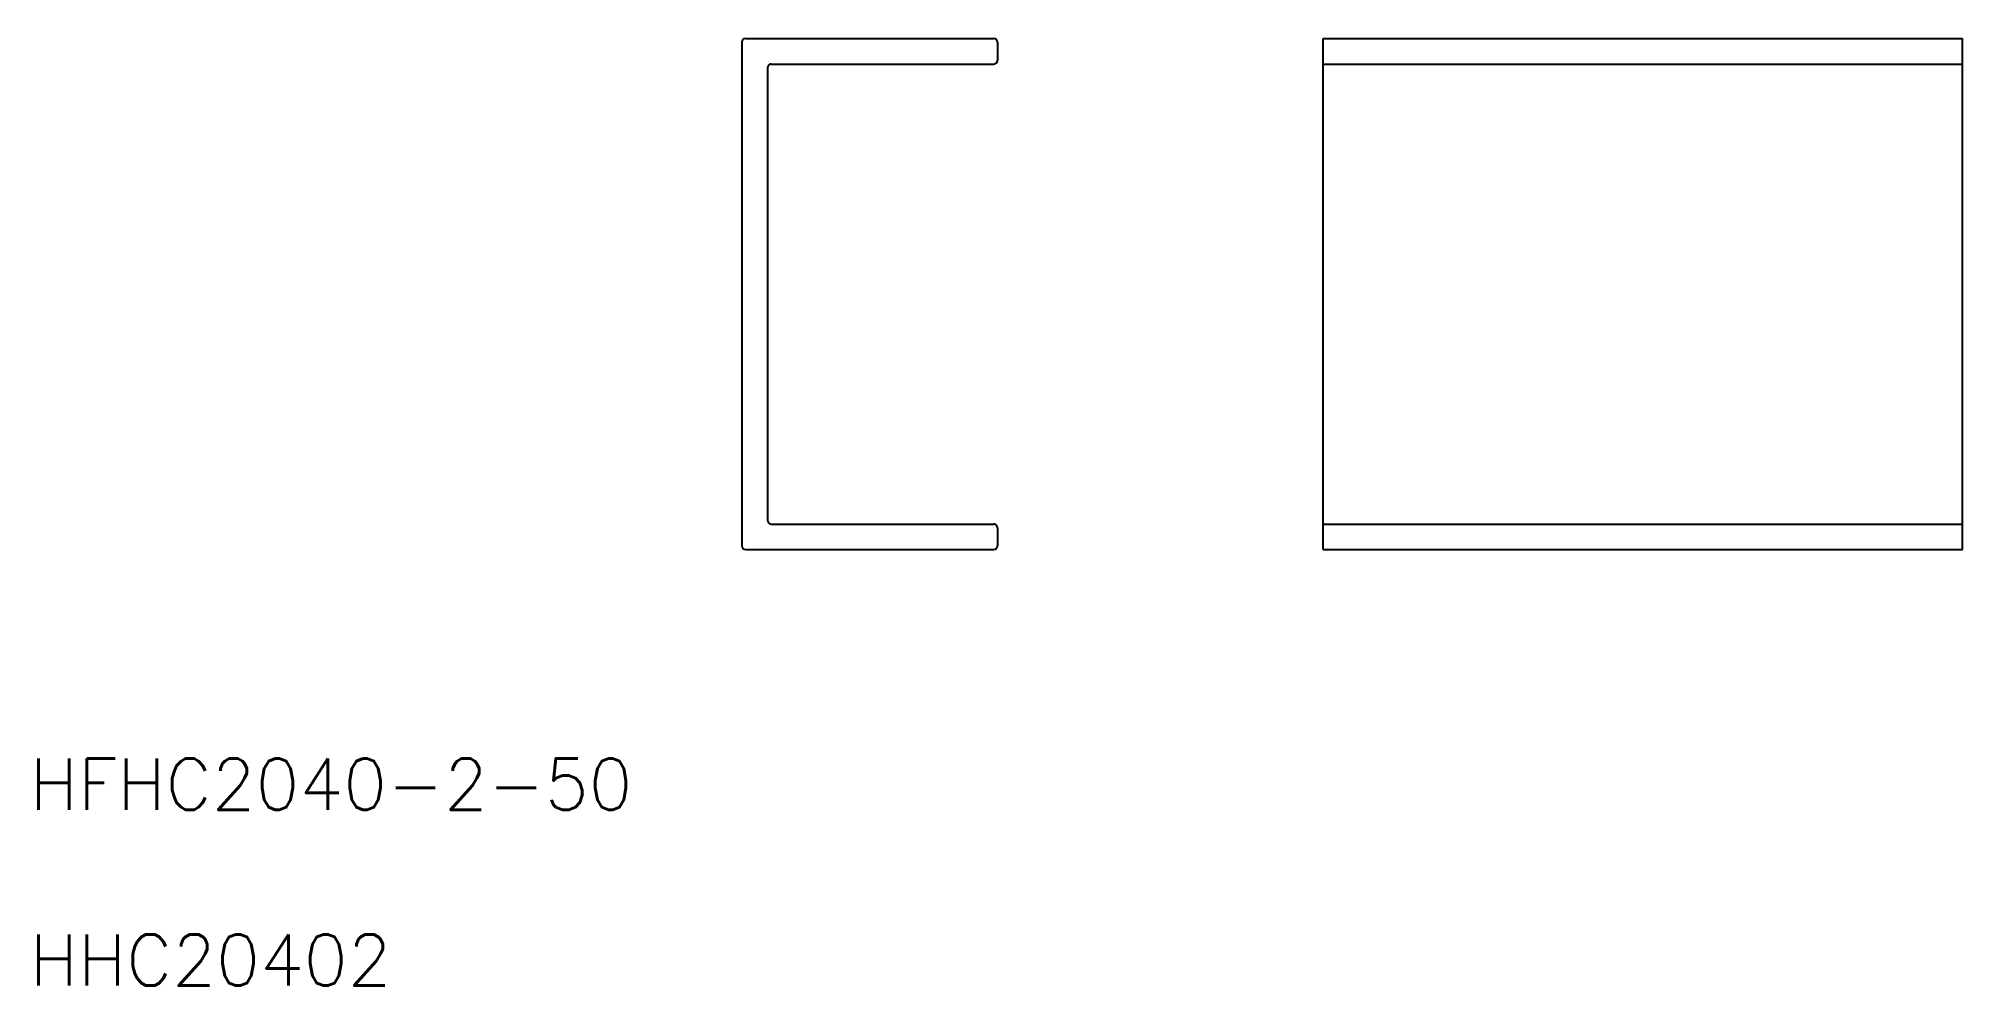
# Model space of a CAD drawing. Extents: x -57 to 93, y -36 to 38.
import ezdxf

# ---------------------------------------------------------------- set-up
doc = ezdxf.new("R2010")
doc.units = 0
doc.layers.get('0').update_dxf_attribs({"linetype": 'CONTINUOUS'})
doc.styles.get("Standard").update_dxf_attribs({"font": 'txt.shx', "bigfont": 'bigfont.shx'})

msp = doc.modelspace()

# ---------------------------------------------------------------- linework, layer by layer
at = {"color": 7, "linetype": 'CONTINUOUS'}
for p, q in [((-2.3, 37.7), (-2.3, -1.7)), ((-2, 38), (17.4, 38)), ((17.7, 37.7), (17.7, 36.3)), ((43.17, 38), (93.17, 38)), ((43.17, -2), (43.17, 38)), ((93.17, -2), (93.17, 38)), ((-0.3, 35.7), (-0.3, 0.3)), ((0, 36), (17.4, 36)), ((43.17, 36), (93.17, 36)), ((0, 0), (17.4, 0)), ((43.17, 0), (93.17, 0)), ((17.7, -0.3), (17.7, -1.7)), ((-2, -2), (17.4, -2)), ((43.17, -2), (93.17, -2))]:
    msp.add_line(p, q, dxfattribs=at)
for centre, start, end in [((-2, 37.7), 90, 180), ((17.4, 37.7), 360, 90), ((17.4, 36.3), 270, 360), ((0, 35.7), 90, 180), ((0, 0.3), 180, 270), ((17.4, -0.3), 0, 90), ((-2, -1.7), 180, 270), ((17.4, -1.7), 270, 0)]:
    msp.add_arc(centre, 0.3, start, end, dxfattribs=at)

# ---------------------------------------------------------------- texts
for s, p in [('HFHC2040-2-50', (-57.99, -22.36)), ('HHC20402', (-57.99, -36.12))]:
    msp.add_text(s, height=4, dxfattribs=at).set_placement(p)

doc.saveas('drawing.dxf')
